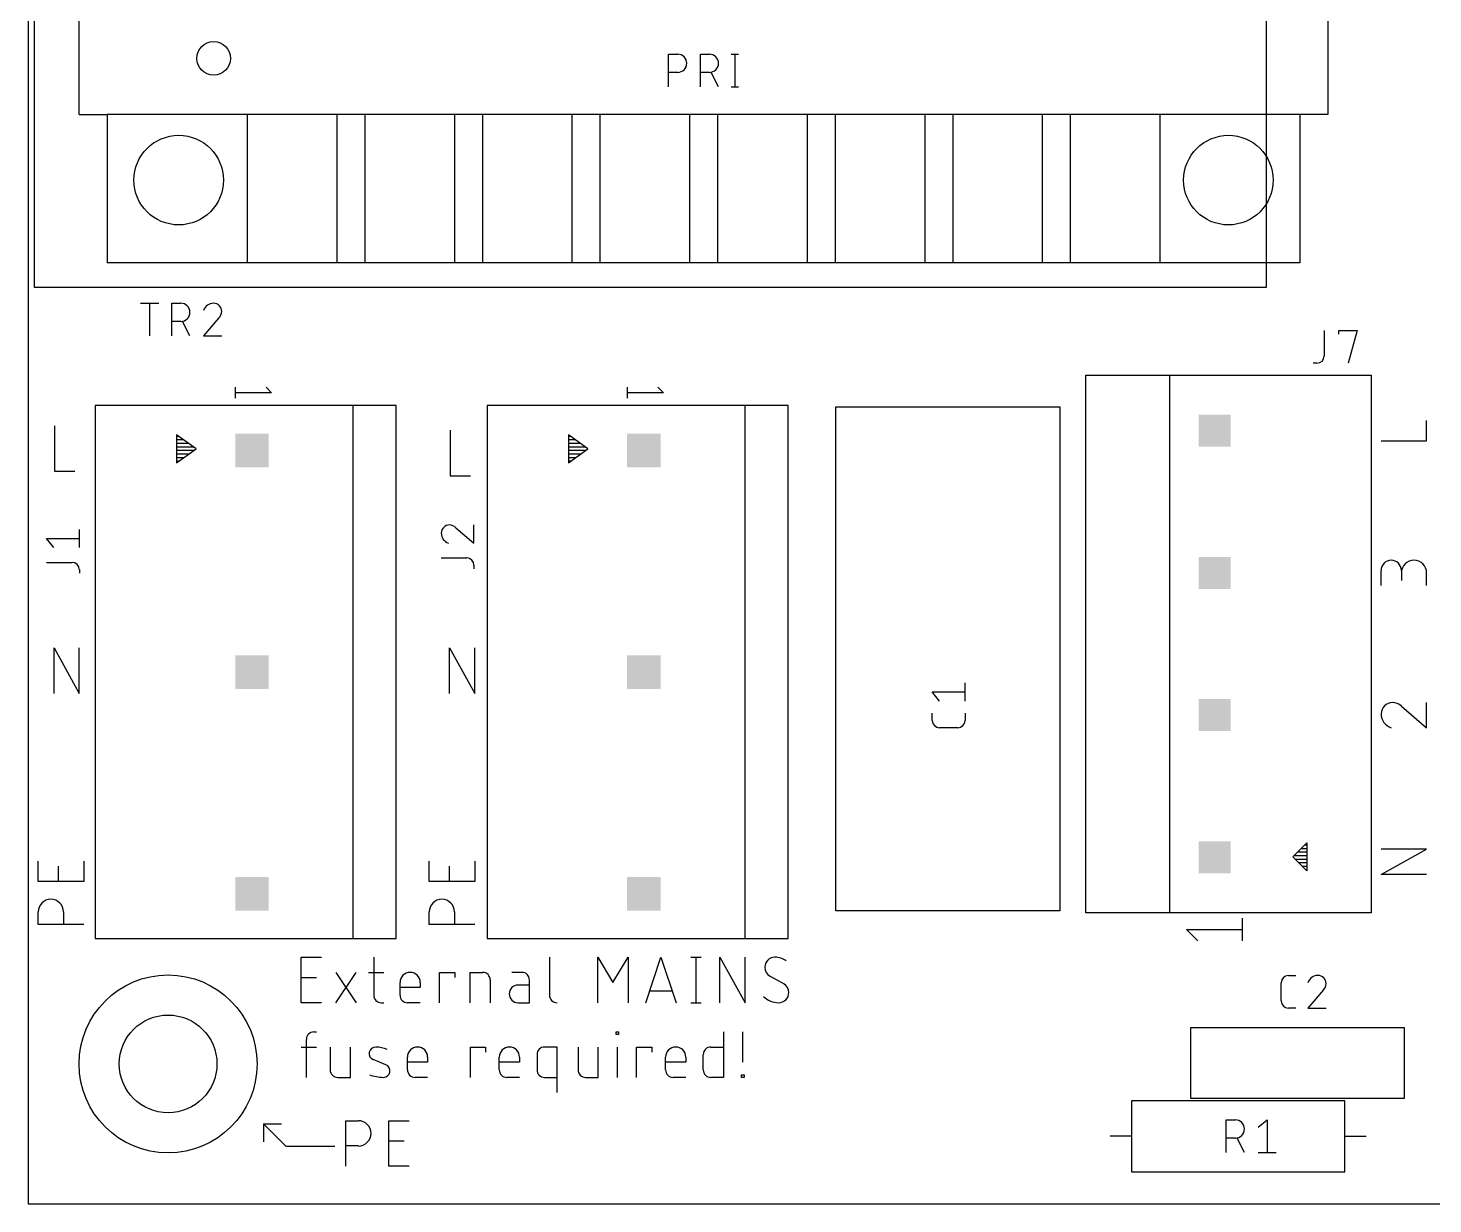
# Model space of a CAD drawing. Extents: x 0 to 94, y 0 to 124.
# Drawn here: x 0 to 50.2, y 0 to 42 of the extents above; entities that cross this region are included whole.
import ezdxf

# ---------------------------------------------------------------- set-up
doc = ezdxf.new("R2010")
doc.units = 0
for name, color, linetype in [('20', 30, 'CONTINUOUS'), ('21', 253, 'CONTINUOUS'), ('25', 253, 'CONTINUOUS'), ('51', 253, 'CONTINUOUS')]:
    doc.layers.add(name, color=color, linetype=linetype)

# ---------------------------------------------------------------- blocks, each defined once
blk = doc.blocks.new('RECT')
blk.add_solid([(-0.5, -0.5), (0.5, -0.5), (-0.5, 0.5), (0.5, 0.5)])

msp = doc.modelspace()

# ---------------------------------------------------------------- linework, layer by layer
at = {"layer": '20'}
for p, q in [((0, 98), (0, 0)), ((0, 0), (94, 0))]:
    msp.add_line(p, q, dxfattribs=at)
for centre in [(5.38, 36.575), (42.88, 36.575)]:
    msp.add_circle(centre, 1.6, dxfattribs=at)
at = {"layer": '21'}
for p, q in [((0.225, 32.7375), (0.225, 84.7375)), ((44.225, 84.7375), (44.225, 32.7375)), ((1.83, 38.925), (1.83, 46.325)), ((46.43, 46.325), (46.43, 38.925)), ((22.8826, 39.9058), (22.8826, 41.0742)), ((22.8826, 41.0742), (23.2071, 41.0742)), ((24.016, 39.9058), (24.016, 41.0742)), ((24.016, 41.0742), (24.3406, 41.0742)), ((25.1178, 41.0742), (25.3774, 41.0742)), ((25.2476, 41.0742), (25.2476, 39.9058)), ((23.2071, 40.4251), (22.8826, 40.4251)), ((24.3406, 40.4251), (24.016, 40.4251)), ((24.6651, 39.9058), (24.4055, 40.4251)), ((25.1178, 39.9058), (25.3774, 39.9058)), ((1.83, 38.925), (2.83, 38.925)), ((2.83, 38.925), (2.83, 33.625)), ((45.43, 38.925), (2.83, 38.925)), ((11.03, 38.925), (7.83, 38.925)), ((7.83, 38.925), (7.83, 33.625)), ((11.03, 38.925), (11.03, 33.625)), ((15.23, 38.925), (12.03, 38.925)), ((12.03, 38.925), (12.03, 33.625)), ((15.23, 38.925), (15.23, 33.625)), ((19.43, 38.925), (16.23, 38.925)), ((16.23, 38.925), (16.23, 33.625)), ((19.43, 38.925), (19.43, 33.625)), ((23.63, 38.925), (20.43, 38.925)), ((20.43, 38.925), (20.43, 33.625)), ((23.63, 38.925), (23.63, 33.625)), ((27.83, 38.925), (24.63, 38.925)), ((24.63, 38.925), (24.63, 33.625)), ((27.83, 38.925), (27.83, 33.625)), ((32.03, 38.925), (28.83, 38.925)), ((28.83, 38.925), (28.83, 33.625)), ((32.03, 38.925), (32.03, 33.625)), ((36.23, 38.925), (33.03, 38.925)), ((33.03, 38.925), (33.03, 33.625)), ((36.23, 38.925), (36.23, 33.625)), ((40.43, 38.925), (37.23, 38.925)), ((37.23, 38.925), (37.23, 33.625)), ((40.43, 38.925), (40.43, 33.625)), ((46.43, 38.925), (45.43, 38.925)), ((45.43, 38.925), (45.43, 33.625)), ((45.43, 33.625), (2.83, 33.625)), ((44.225, 32.7375), (0.225, 32.7375)), ((7.4, 29.18), (7.4, 28.78)), ((8.5, 29.18), (8.7, 28.98)), ((21.4, 29.18), (21.4, 28.78)), ((22.5, 29.18), (22.7, 28.98)), ((37.7863, 10.4025), (37.7863, 29.6025)), ((37.7863, 29.6025), (40.7863, 29.6025)), ((40.7863, 10.4025), (40.7863, 29.6025)), ((40.7863, 29.6025), (47.9863, 29.6025)), ((47.9863, 29.6025), (47.9863, 10.4025)), ((8.7, 28.98), (7.4, 28.98)), ((22.7, 28.98), (21.4, 28.98)), ((2.4, 28.52), (2.4, 9.48)), ((11.6, 28.52), (2.4, 28.52)), ((13.15, 28.52), (11.6, 28.52)), ((11.6, 28.52), (11.6, 9.48)), ((13.15, 9.48), (13.15, 28.52)), ((16.4, 28.52), (16.4, 9.48)), ((25.6, 28.52), (16.4, 28.52)), ((27.15, 28.52), (25.6, 28.52)), ((25.6, 28.52), (25.6, 9.48)), ((27.15, 9.48), (27.15, 28.52)), ((28.86, 10.47), (28.86, 28.47)), ((28.86, 28.47), (36.86, 28.47)), ((36.86, 28.47), (36.86, 10.47)), ((0.9476, 27.8003), (0.9476, 26.1747)), ((15.0763, 27.6416), (15.0763, 26.016)), ((49.9618, 27.2613), (49.9618, 27.9837)), ((5.3, 27.48), (5.3, 26.48)), ((6, 26.98), (5.3, 27.48)), ((5.3, 27.432), (5.3672, 27.432)), ((5.3, 27.305), (5.545, 27.305)), ((5.3, 27.178), (5.7228, 27.178)), ((19.3, 27.48), (19.3, 26.48)), ((20, 26.98), (19.3, 27.48)), ((19.3, 27.432), (19.3672, 27.432)), ((19.3, 27.305), (19.545, 27.305)), ((19.3, 27.178), (19.7228, 27.178)), ((48.3362, 27.2613), (49.9618, 27.2613)), ((5.3, 27.051), (5.9006, 27.051)), ((5.3, 26.48), (6, 26.98)), ((5.3, 26.924), (5.9216, 26.924)), ((5.3, 26.797), (5.7438, 26.797)), ((5.3, 26.67), (5.566, 26.67)), ((19.3, 27.051), (19.9006, 27.051)), ((19.3, 26.48), (20, 26.98)), ((19.3, 26.924), (19.9216, 26.924)), ((19.3, 26.797), (19.7438, 26.797)), ((19.3, 26.67), (19.566, 26.67)), ((0.9476, 26.1747), (1.6701, 26.1747)), ((5.3, 26.543), (5.3882, 26.543)), ((19.3, 26.543), (19.3882, 26.543)), ((15.0763, 26.016), (15.7988, 26.016)), ((48.3362, 22.0909), (48.3362, 22.6328)), ((49.0587, 22.6328), (49.0587, 22.2716)), ((49.9618, 22.0909), (49.9618, 22.5425)), ((0.9257, 18.2372), (0.9257, 19.8628)), ((0.9257, 19.8628), (1.8288, 18.2372)), ((1.8288, 18.2372), (1.8288, 19.8628)), ((15.0544, 18.2372), (15.0544, 19.8628)), ((15.0544, 19.8628), (15.9576, 18.2372)), ((15.9576, 18.2372), (15.9576, 19.8628)), ((49.0587, 17.7786), (49.9618, 17.0109)), ((49.9618, 17.0109), (49.9618, 17.9141)), ((45.1863, 12.4025), (45.6863, 12.9025)), ((45.3568, 12.573), (45.6863, 12.573)), ((45.4838, 12.7), (45.6863, 12.7)), ((45.6108, 12.827), (45.6863, 12.827)), ((45.6863, 12.9025), (45.6863, 11.9025)), ((48.3362, 11.7722), (49.9618, 12.6753)), ((49.9618, 12.6753), (48.3362, 12.6753)), ((0.3619, 11.5238), (0.3619, 12.2462)), ((1.0844, 11.5238), (1.0844, 12.0656)), ((1.9876, 12.2462), (1.9876, 11.5238)), ((14.332, 11.5238), (14.332, 12.2462)), ((15.0544, 11.5238), (15.0544, 12.0656)), ((15.9576, 12.2462), (15.9576, 11.5238)), ((45.6863, 11.9025), (45.1863, 12.4025)), ((45.2298, 12.446), (45.6863, 12.446)), ((45.2698, 12.319), (45.6863, 12.319)), ((45.3968, 12.192), (45.6863, 12.192)), ((45.5237, 12.065), (45.6863, 12.065)), ((45.6508, 11.938), (45.6863, 11.938)), ((49.9618, 11.7722), (48.3362, 11.7722)), ((1.9876, 11.5238), (0.3619, 11.5238)), ((15.9576, 11.5238), (14.332, 11.5238)), ((0.3619, 9.9788), (0.3619, 10.4303)), ((1.2651, 10.4303), (1.2651, 9.9788)), ((14.332, 9.9788), (14.332, 10.4303)), ((15.2351, 10.4303), (15.2351, 9.9788)), ((36.86, 10.47), (28.86, 10.47)), ((40.7863, 10.4025), (37.7863, 10.4025)), ((47.9863, 10.4025), (40.7863, 10.4025)), ((43.3863, 9.4025), (43.3863, 10.2025)), ((1.9876, 9.9788), (0.3619, 9.9788)), ((15.9576, 9.9788), (14.332, 9.9788)), ((41.7863, 9.4025), (41.3863, 9.8025)), ((41.3863, 9.8025), (43.3863, 9.8025)), ((2.4, 9.48), (11.6, 9.48)), ((11.6, 9.48), (13.15, 9.48)), ((16.4, 9.48), (25.6, 9.48)), ((25.6, 9.48), (27.15, 9.48)), ((9.7599, 7.1882), (9.7599, 8.8138)), ((9.7599, 8.8138), (10.4824, 8.8138)), ((12.3471, 8.8138), (12.3471, 7.4591)), ((18.6244, 8.8138), (18.6244, 7.4591)), ((20.348, 7.1882), (20.348, 8.8138)), ((20.348, 8.8138), (20.8899, 7.9107)), ((20.8899, 7.9107), (21.4317, 8.8138)), ((21.4317, 8.8138), (21.4317, 7.1882)), ((22.0674, 7.1882), (22.6093, 8.8138)), ((22.6093, 8.8138), (23.1512, 7.1882)), ((23.6792, 8.8138), (24.0404, 8.8138)), ((23.8598, 8.8138), (23.8598, 7.1882)), ((24.7108, 7.1882), (24.7108, 8.8138)), ((24.7108, 8.8138), (25.6139, 7.1882)), ((25.6139, 7.1882), (25.6139, 8.8138)), ((9.7599, 8.0913), (10.3018, 8.0913)), ((10.9936, 7.1882), (11.7161, 8.2719)), ((10.9936, 8.2719), (11.7161, 7.1882)), ((12.1664, 8.2719), (12.7083, 8.2719)), ((14.7014, 7.1882), (14.7014, 8.2719)), ((14.7014, 8.2719), (15.2433, 8.2719)), ((15.2433, 8.2719), (15.2433, 8.0913)), ((15.7871, 7.1882), (15.7871, 8.2719)), ((15.7871, 8.2719), (16.2387, 8.2719)), ((17.6382, 8.2719), (17.2769, 8.2719)), ((26.9964, 7.8655), (26.4997, 8.1365)), ((13.2861, 7.4591), (13.2861, 7.9107)), ((14.0086, 7.7301), (13.2861, 7.7301)), ((14.0086, 7.9107), (14.0086, 7.7301)), ((16.5096, 8.001), (16.5096, 7.1882)), ((17.9091, 7.8204), (17.5027, 7.8204)), ((17.9091, 7.1882), (17.9091, 8.001)), ((23.0157, 7.5946), (22.2029, 7.5946)), ((10.4824, 7.1882), (9.7599, 7.1882)), ((12.618, 7.1882), (12.7083, 7.1882)), ((14.0086, 7.1882), (13.5571, 7.1882)), ((17.5027, 7.1882), (17.9091, 7.1882)), ((23.6792, 7.1882), (24.0404, 7.1882)), ((10.2115, 6.1468), (10.3018, 6.1468)), ((21.0055, 6.0565), (21.0055, 6.1468)), ((21.0055, 6.1468), (21.0958, 6.1468)), ((21.0958, 6.0565), (21.0055, 6.0565)), ((21.0958, 6.1468), (21.0958, 6.0565)), ((24.8435, 6.1468), (24.8435, 4.5212)), ((25.5316, 5.0631), (25.5316, 6.1468)), ((41.5413, 3.7675), (41.5413, 6.3075)), ((41.5413, 6.3075), (49.1613, 6.3075)), ((49.1613, 6.3075), (49.1613, 3.7675)), ((9.7599, 5.6049), (10.3018, 5.6049)), ((9.9406, 4.5212), (9.9406, 5.8759)), ((10.7897, 5.6049), (10.7897, 4.7921)), ((11.5122, 4.5212), (11.5122, 5.6049)), ((15.8001, 4.5212), (15.8001, 5.6049)), ((15.8001, 5.6049), (16.342, 5.6049)), ((16.342, 5.6049), (16.342, 5.4243)), ((18.9036, 5.6049), (18.452, 5.6049)), ((18.9036, 3.9793), (18.9036, 5.6049)), ((19.6474, 5.6049), (19.6474, 4.7921)), ((20.3698, 4.5212), (20.3698, 5.6049)), ((21.0507, 4.5212), (21.0507, 5.6049)), ((21.74, 4.5212), (21.74, 5.6049)), ((21.74, 5.6049), (22.2819, 5.6049)), ((22.2819, 5.6049), (22.2819, 5.4243)), ((24.3919, 5.6049), (24.8435, 5.6049)), ((12.7835, 4.9728), (12.3319, 5.1534)), ((13.5512, 4.7921), (13.5512, 5.2437)), ((14.2737, 5.0631), (13.5512, 5.0631)), ((14.2737, 5.2437), (14.2737, 5.0631)), ((16.8337, 4.7921), (16.8337, 5.2437)), ((17.5562, 5.0631), (16.8337, 5.0631)), ((17.5562, 5.2437), (17.5562, 5.0631)), ((18.1811, 5.334), (18.1811, 4.7921)), ((22.7736, 4.7921), (22.7736, 5.2437)), ((23.4961, 5.0631), (22.7736, 5.0631)), ((23.4961, 5.2437), (23.4961, 5.0631)), ((24.121, 4.7921), (24.121, 5.334)), ((11.0606, 4.5212), (11.5122, 4.5212)), ((14.2737, 4.5212), (13.8221, 4.5212)), ((17.5562, 4.5212), (17.1047, 4.5212)), ((18.452, 4.5212), (18.9036, 4.5212)), ((19.9183, 4.5212), (20.3698, 4.5212)), ((23.4961, 4.5212), (23.0445, 4.5212)), ((24.8435, 4.5212), (24.3919, 4.5212)), ((25.4865, 4.5212), (25.4865, 4.6115)), ((25.4865, 4.6115), (25.5768, 4.6115)), ((25.5768, 4.5212), (25.4865, 4.5212)), ((25.5768, 4.6115), (25.5768, 4.5212)), ((47.0413, 3.6875), (39.4213, 3.6875)), ((39.4213, 3.6875), (39.4213, 1.1475)), ((49.1613, 3.7675), (41.5413, 3.7675)), ((47.0413, 1.1475), (47.0413, 3.6875)), ((8.4138, 2.8575), (9.2075, 2.0638)), ((8.4138, 2.8575), (9.0488, 2.8575)), ((8.4138, 2.8575), (8.4138, 2.2225)), ((11.3475, 1.3462), (11.3475, 2.9718)), ((11.3475, 2.9718), (11.799, 2.9718)), ((12.8925, 1.3462), (12.8925, 2.9718)), ((12.8925, 2.9718), (13.6149, 2.9718)), ((9.2075, 2.0638), (10.9538, 2.0638)), ((11.799, 2.0687), (11.3475, 2.0687)), ((12.8925, 2.2493), (13.4343, 2.2493)), ((39.4213, 2.4175), (38.6593, 2.4175)), ((47.0413, 2.4175), (47.8033, 2.4175)), ((13.6149, 1.3462), (12.8925, 1.3462)), ((39.4213, 1.1475), (47.0413, 1.1475))]:
    msp.add_line(p, q, dxfattribs=at)
for centre, radius in [((6.63, 40.925), 0.6), ((5, 5), 3.1789), ((5, 5), 1.7463)]:
    msp.add_circle(centre, radius, dxfattribs=at)
for centre, radius, start, end in [((23.2071, 40.7496), 0.3246, 270, 90), ((24.3406, 40.7496), 0.3246, 270, 90), ((48.6974, 22.6328), 0.3612, 0, 180), ((49.5102, 22.5425), 0.4516, 0, 180), ((48.7426, 17.5077), 0.4064, 90, 180), ((48.7426, 17.4775), 0.4365, 43.6033, 90), ((48.8583, 17.5077), 0.5221, 180.0001, 252.0552), ((0.8135, 10.4303), 0.4516, 0, 180), ((14.7835, 10.4303), 0.4516, 0, 180), ((26.6804, 8.4526), 0.3612, 89.9995, 180), ((26.6804, 8.1365), 0.6773, 53.1301, 89.9995), ((13.6474, 7.9107), 0.3612, 0, 180), ((16.2387, 8.001), 0.2709, 0.0007, 90), ((17.6382, 8.001), 0.2709, 0, 90), ((26.686, 8.4526), 0.3669, 179.9998, 239.49), ((17.5027, 7.5043), 0.3161, 90, 270), ((26.8158, 7.5494), 0.3612, 270, 0), ((26.8102, 7.5494), 0.3669, 0, 59.4898), ((12.618, 7.4591), 0.2709, 180, 270), ((13.5571, 7.4591), 0.2709, 180, 270), ((18.8954, 7.4591), 0.2709, 180, 270), ((26.8158, 7.9513), 0.7631, 224.7608, 269.9999), ((10.2115, 5.8759), 0.2709, 90.0007, 180), ((12.4189, 5.3708), 0.2342, 89.1818, 248.1988), ((12.4076, 4.5795), 1.0256, 65.7611, 89.1818), ((13.9124, 5.2437), 0.3612, 0, 180), ((17.195, 5.2437), 0.3612, 0, 180), ((18.452, 5.334), 0.2709, 90, 180), ((23.1348, 5.2437), 0.3612, 0, 180), ((24.3919, 5.334), 0.2709, 90, 180), ((11.0606, 4.7921), 0.2709, 180, 270), ((12.7151, 6.0526), 1.5316, 250.2089, 269.1818), ((12.6965, 4.7553), 0.2342, 269.1818, 68.1988), ((13.8221, 4.7921), 0.2709, 180, 270), ((17.1047, 4.7921), 0.2709, 180, 270), ((18.452, 4.7921), 0.2709, 180, 270), ((19.9183, 4.7921), 0.2709, 180, 270), ((23.0445, 4.7921), 0.2709, 180, 270), ((24.3919, 4.7921), 0.2709, 180, 270), ((11.799, 2.5202), 0.4516, 270, 90)]:
    msp.add_arc(centre, radius, start, end, dxfattribs=at)
at = {"layer": '25'}
for p, q in [((4.0196, 32.1755), (4.6687, 32.1755)), ((4.3441, 31.0071), (4.3441, 32.1755)), ((5.1318, 31.0071), (5.1318, 32.1755)), ((5.1318, 32.1755), (5.4564, 32.1755)), ((6.8192, 31.6562), (6.2674, 31.0071)), ((5.4564, 31.5263), (5.1318, 31.5263)), ((5.7809, 31.0071), (5.5213, 31.5263)), ((46.3028, 31.2017), (46.3028, 30.2929)), ((46.8301, 31.0719), (46.8301, 31.2017)), ((46.8301, 31.2017), (47.4792, 31.2017)), ((47.4792, 31.2017), (47.1547, 30.0333)), ((6.2674, 31.0071), (6.9166, 31.0071)), ((46.0431, 30.0333), (45.9133, 30.0333)), ((1.8305, 23.4464), (1.8305, 24.0955)), ((15.2801, 24.1569), (15.9292, 23.6051)), ((15.9292, 23.6051), (15.9292, 24.2542)), ((0.9217, 23.4464), (0.6621, 23.7709)), ((0.6621, 23.7709), (1.8305, 23.7709)), ((0.6621, 22.919), (1.5708, 22.919)), ((1.8305, 22.6594), (1.8305, 22.5296)), ((14.7608, 23.0778), (15.6696, 23.0778)), ((15.9292, 22.8181), (15.9292, 22.6883)), ((33.4712, 17.9656), (33.4712, 18.6147)), ((32.5624, 17.9656), (32.3028, 18.2902)), ((32.3028, 18.2902), (33.4712, 18.2902)), ((32.3028, 17.2694), (32.3028, 17.5291)), ((33.4712, 17.5291), (33.4712, 17.2694)), ((33.2116, 17.0098), (32.5624, 17.0098)), ((45.0267, 8.1617), (45.2863, 8.1617)), ((44.7671, 7.2529), (44.7671, 7.9021)), ((46.2746, 7.6424), (45.7229, 6.9933)), ((45.2863, 6.9933), (45.0267, 6.9933)), ((45.7229, 6.9933), (46.372, 6.9933)), ((42.8058, 1.8333), (42.8058, 3.0017)), ((42.8058, 3.0017), (43.1304, 3.0017)), ((43.9414, 2.7421), (44.266, 3.0017)), ((44.266, 3.0017), (44.266, 1.8333)), ((43.1304, 2.3526), (42.8058, 2.3526)), ((43.4549, 1.8333), (43.1953, 2.3526)), ((43.9414, 1.8333), (44.5905, 1.8333))]:
    msp.add_line(p, q, dxfattribs=at)
for centre, radius, start, end in [((5.4564, 31.8509), 0.3246, 270, 90), ((6.6245, 31.8002), 0.3753, 90.0001, 162.0549), ((6.6245, 31.8834), 0.2921, 0, 90), ((6.6028, 31.8834), 0.3138, 313.604, 359.9996), ((46.0431, 30.2929), 0.2596, 270, 0), ((15.0529, 23.9621), 0.2921, 90, 180), ((15.0529, 23.9405), 0.3137, 43.6034, 90.0002), ((15.1361, 23.9621), 0.3753, 180.0001, 252.0554), ((1.5708, 22.6594), 0.2596, 0, 90), ((15.6696, 22.8181), 0.2596, 0, 90), ((32.5624, 17.2694), 0.2596, 180.0014, 270), ((33.2116, 17.2694), 0.2596, 270, 0), ((45.0267, 7.9021), 0.2596, 90.0007, 180), ((46.0799, 7.7864), 0.3753, 90.0001, 162.0549), ((46.0799, 7.8696), 0.2921, 0, 90), ((46.0582, 7.8696), 0.3138, 313.604, 359.9996), ((45.0267, 7.2529), 0.2596, 180, 270), ((43.1304, 2.6771), 0.3246, 270, 90)]:
    msp.add_arc(centre, radius, start, end, dxfattribs=at)

# ---------------------------------------------------------------- block references
at = {"layer": '51'}
for p, xscale, yscale, rotation in [((42.3863, 27.6225), 1.14, 1.14, 90), ((8, 26.92), 1.2, 1.2, 270), ((22, 26.92), 1.2, 1.2, 270), ((42.3863, 22.5425), 1.14, 1.14, 90), ((8, 19), 1.2, 1.2, 270), ((22, 19), 1.2, 1.2, 270), ((42.3863, 17.4625), 1.14, 1.14, 90), ((42.3863, 12.3825), 1.14, 1.14, 90), ((8, 11.08), 1.2, 1.2, 270), ((22, 11.08), 1.2, 1.2, 270)]:
    msp.add_blockref('RECT', p, dxfattribs=dict(at, xscale=xscale, yscale=yscale, rotation=rotation))

doc.saveas('drawing.dxf')
